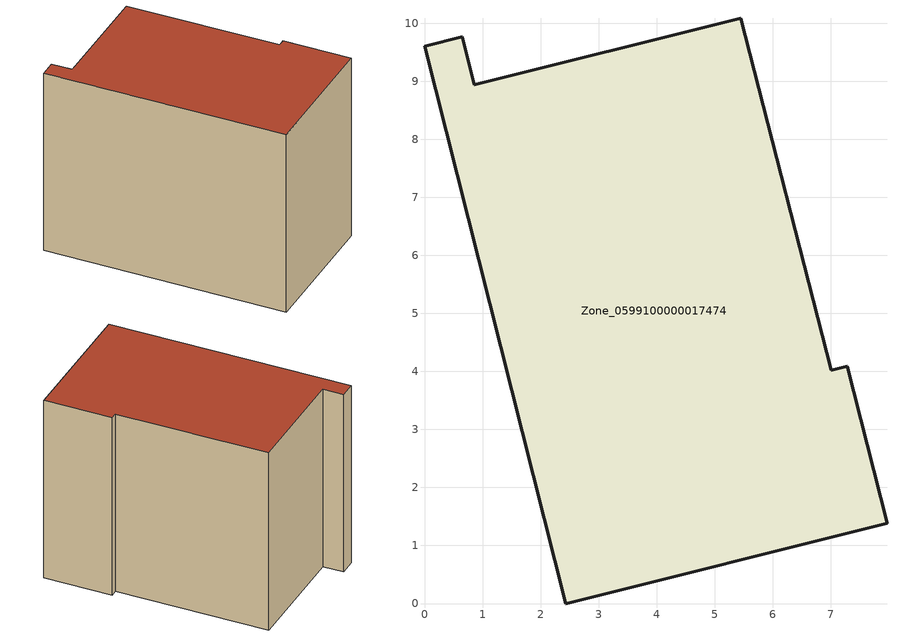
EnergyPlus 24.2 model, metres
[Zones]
Zone_0599100000017474
 floor ground (C_G): 7.01,4.02 7.28,4.09 7.97,1.38 2.43,0 0,9.6 0.65,9.76 0.86,8.94 5.45,10.08 z0
 wall outside (C_F): 0.86,8.94 0.65,9.76 0,9.6 2.43,0 7.97,1.38 7.28,4.09 7.01,4.02 5.45,10.08 0.86,8.94 z0:7.86
 roof outside (C_R): 2.43,0 7.97,1.38 7.28,4.09 7.01,4.02 5.45,10.08 0.86,8.94 0.65,9.76 0,9.6 z7.86
[BUILDING]
Pand.0599100000017474: North Axis=0; Terrain=City; Loads Convergence Tolerance Value=0.04; Temperature Convergence Tolerance Value=0.4; Solar Distribution=FullExterior; Maximum Number of Warmup Days=25; Minimum Number of Warmup Days=1
[Site:Location]
Rotterdam.The.Hague.AP_ZH_NLD Design_Conditions: Latitude=51.96; Longitude=4.45; Time Zone=1; Elevation=-4.5
[SITE:GROUNDTEMPERATURE:BUILDINGSURFACE]
18, 18, 18, 18, 18, 18, 18, 18, 18, 18, 18, 18
[MATERIAL] Thermal Absorptance=0.9; Solar Absorptance=0.7; Visible Absorptance=0.7
Name | Roughness | Thickness | Conductivity | Density | Specific Heat
G.TI.1975-1991 | MediumSmooth | 0.15 | 0.288461 | 540 | 1210
F.TI.1975-1991 | Rough | 0.3 | 0.230769 | 1920 | 840
R.TI.1975-1991 | MediumRough | 0.2 | 0.153846 | 1500 | 1000
[CONSTRUCTION]
C_G: G.TI.1975-1991
C_F: F.TI.1975-1991
C_R: R.TI.1975-1991
[ZONE]
Zone_0599100000017474: Type=1; Multiplier=1; Ceiling Height=Autocalculate; Volume=Autocalculate; Floor Area=autocalculate; Part of Total Floor Area=Yes
[ZONEINFILTRATION:DESIGNFLOWRATE]
Infil_Zone_0599100000017474: Zone or ZoneList or Space or SpaceList=Zone_0599100000017474; Schedule=AlwaysOn; Design Flow Rate Calculation Method=Flow/Area; Flow Rate per Floor Area=0.003; Constant Term Coefficient=1; Temperature Term Coefficient=0; Velocity Term Coefficient=0; Velocity Squared Term Coefficient=0
[HVACTEMPLATE:ZONE:IDEALLOADSAIRSYSTEM]
Zone_0599100000017474: Maximum Heating Supply Air Temperature=50; Minimum Cooling Supply Air Temperature=13; Maximum Heating Supply Air Humidity Ratio=0.0156; Minimum Cooling Supply Air Humidity Ratio=0.0077; Heating Limit=NoLimit; Cooling Limit=NoLimit; Dehumidification Control Type=ConstantSensibleHeatRatio; Cooling Sensible Heat Ratio=0.7; Dehumidification Setpoint=60; Humidification Control Type=None; Humidification Setpoint=30; Outdoor Air Method=None; Outdoor Air Flow Rate per Person=0.00944; Outdoor Air Flow Rate per Zone Floor Area=0; Outdoor Air Flow Rate per Zone=0; Demand Controlled Ventilation Type=None; Outdoor Air Economizer Type=NoEconomizer; Heat Recovery Type=None; Sensible Heat Recovery Effectiveness=0.7; Latent Heat Recovery Effectiveness=0.65
[ZONECONTROL:THERMOSTAT]
ThermostatControl_Zone_0599100000017474: Zone or ZoneList=Zone_0599100000017474; Control Type Schedule=DualSetpointControlType; Control 1=Thermostat_Zone_0599100000017474; Temperature Difference Between Cutout And Setpoint=0
[THERMOSTATSETPOINT:DUALSETPOINT]
Thermostat_Zone_0599100000017474: Heating Setpoint Temperature Schedule=HeatingSetpoint_Zone_0599100000017474; Cooling Setpoint Temperature Schedule=CoolingSetpoint_Zone_0599100000017474
[SCHEDULE:COMPACT]
HeatingSetpoint_Zone_0599100000017474: Through: 12/31, For: AllDays, Until: 24:00, 21
CoolingSetpoint_Zone_0599100000017474: Through: 12/31, For: AllDays, Until: 24:00, 24
DualSetpointControlType: Through: 12/31, For: AllDays, Until: 24:00, 4
AlwaysOn: Through: 12/31, For: AllDays, Until: 24:00, 1
